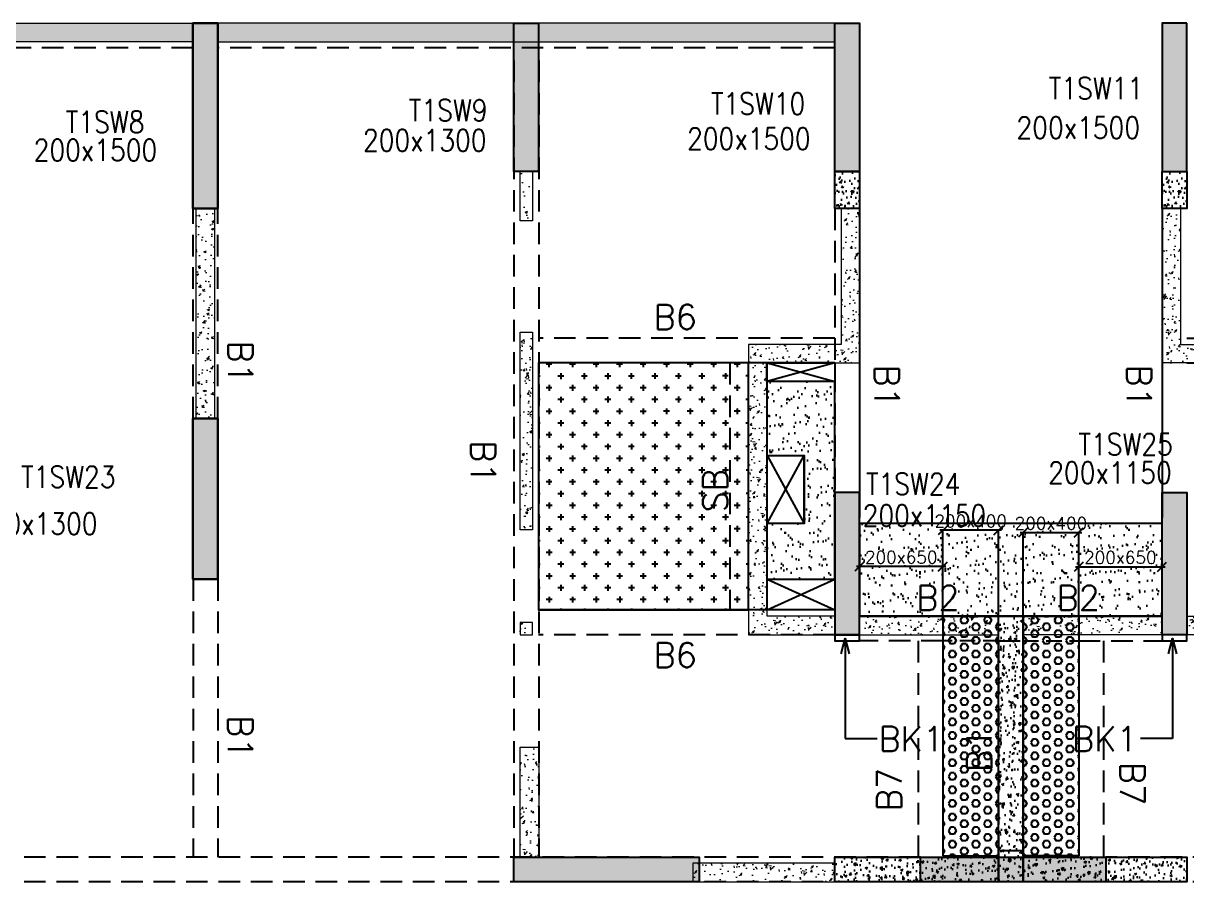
# Model space of a CAD drawing. Header units: millimetres. Extents: x 1078357 to 2594950, y -4969473 to -4636555.
# Drawn here: x 1247072 to 1256497, y -4659484 to -4652534 of the extents above; entities that cross this region are included whole.
import ezdxf

# ---------------------------------------------------------------- set-up
doc = ezdxf.new("R2010")
doc.units = ezdxf.units.MM
doc.header["$PDMODE"] = 35
for name, pattern in [('CONTINOUS', [0]), ('HIDDEN', [0.375, 0.25, -0.125]), ('New Retail block$0$CONTINOUS', [0])]:
    doc.linetypes.add(name, pattern=pattern)
doc.layers.get('0').update_dxf_attribs({"lineweight": 0})
doc.layers.get('Defpoints').update_dxf_attribs({"lineweight": 0})
for name, color, linetype, lineweight in [('A-_ANOTDIMA_D-', 6, 'Continuous', 13), ('COL. NO.', 30, 'Continuous', 25), ('COL. SIZE', 7, 'Continuous', 25), ('DIM', 9, 'Continuous', 25), ('HATCH', 8, 'Continuous', 30), ('RCC UPSTAND', 43, 'Continuous', 30), ('S-NON STR RCC WALL', 8, 'Continuous', 0)]:
    doc.layers.add(name, color=color, linetype=linetype, lineweight=lineweight)
for name, color, linetype in [('B-200x325', 201, 'HIDDEN'), ('B-200x375', 41, 'HIDDEN'), ('B-200x400', 44, 'HIDDEN'), ('B-200x650', 241, 'HIDDEN'), ('B-300xSLAB THK.', 151, 'Continuous'), ('BK1-200x650', 241, 'HIDDEN'), ('DC BEAM NO.', 7, 'Continuous'), ('DROP SLAB', 8, 'Continuous'), ('NON STR. RCC WALL', 6, 'Continuous'), ('S-COLUMN_SHEAR WALL', 1, 'Continuous'), ('S-PROJECTION', 54, 'New Retail block$0$CONTINOUS'), ('SLAB FOLD', 8, 'Continuous'), ('UP TO 10FRS', 30, 'Continuous')]:
    doc.layers.add(name, color=color, linetype=linetype)
doc.styles.add('Roman', font='romans')
doc.styles.add('ROMANS', font='romans.shx', dxfattribs={"width": 0.85})
doc.dimstyles.new('HARESH', dxfattribs={"dimtxt": 150, "dimasz": 75, "dimexe": 0, "dimexo": 0, "dimgap": 25, "dimtad": 1, "dimdec": 0, "dimdsep": 46, "dimtxsty": 'Roman', "dimblk": 'OBLIQUE', "dimcen": 225, "dimdle": 25, "dimclrd": 2, "dimclre": 2, "dimclrt": 7, "dimadec": 8, "dimazin": 1, "dimtfac": 1, "dimtdec": 0, "dimtmove": 0, "dimatfit": 0, "dimfxl": 1, "dimlwd": -1, "dimlwe": -1, "dimarcsym": 0})
pattern_1 = [(50, (-5109198.82, 23483864.79), (182.184669, -15.93908554), [19.05, -209.55]), (355, (-5109198.82, 23483864.79), (-35.2434214, 191.0568452), [15.24, -167.6405842]), (100.4514447, (-5109183.63, 23483863.46), (146.9412471, 175.1177519), [16.1900088, -178.0902446]), (46.1842, (-5109198.82, 23483915.59), (271.0790409, -42.042328), [28.575, -314.325]), (96.6355576, (-5109176.23, 23483912.08), (237.404134, 247.4261246), [24.2850231, -267.1356082]), (351.1841512, (-5109198.82, 23483915.6), (237.404134, 247.4261246), [22.859967, -251.459732]), (21, (-5109173.42, 23483902.89), (151.6143913, -102.2651982), [19.05, -209.55]), (326, (-5109173.42, 23483902.89), (61.8020283, 184.1879661), [15.24, -167.64]), (71.451445, (-5109160.78, 23483894.36), (213.4164193, 81.9227689), [16.1900088, -178.0899376]), (37.5, (-5109198.816, 23483864.786), (3.08860325, 84.55503887), [0, -165.608, 0, -170.18, 0, -168.275]), (7.5, (-5109198.82, 23483864.79), (66.8196625, 100.18057482), [0, -97.028, 0, -161.798, 0, -64.135]), (327.5, (-5109255.46, 23483864.786), (135.59059517, -5.728744), [0, -63.5, 0, -198.12, 0, -262.89]), (317.5, (-5109280.86, 23483864.79), (148.1291814, 25.42649103), [0, -82.55, 0, -131.572, 0, -186.69])]
pattern_2 = [(50, (-6206423.53, 28167883.97), (182.184669, -15.93908554), [19.05, -209.55]), (355, (-6206423.53, 28167883.97), (-35.2434214, 191.0568452), [15.24, -167.6405842]), (100.4514447, (-6206408.35, 28167882.64), (146.9412471, 175.1177519), [16.1900088, -178.0902446]), (46.1842, (-6206423.53, 28167934.77), (271.0790409, -42.042328), [28.575, -314.325]), (96.6355576, (-6206400.94, 28167931.27), (237.404134, 247.4261246), [24.2850231, -267.1356082]), (351.1841512, (-6206423.53, 28167934.77), (237.404134, 247.4261246), [22.859967, -251.459732]), (21, (-6206398.13, 28167922.07), (151.6143913, -102.2651982), [19.05, -209.55]), (326, (-6206398.13, 28167922.07), (61.8020283, 184.1879661), [15.24, -167.64]), (71.451445, (-6206385.5, 28167913.55), (213.4164193, 81.9227689), [16.1900088, -178.0899376]), (37.5, (-6206423.53, 28167883.97), (3.08860325, 84.55503887), [0, -165.608, 0, -170.18, 0, -168.275]), (7.5, (-6206423.53, 28167883.97), (66.8196625, 100.18057482), [0, -97.028, 0, -161.798, 0, -64.135]), (327.5, (-6206480.174, 28167883.97), (135.59059517, -5.72874399), [0, -63.5, 0, -198.12, 0, -262.89]), (317.5, (-6206505.57, 28167883.97), (148.1291814, 25.42649103), [0, -82.55, 0, -131.572, 0, -186.69])]
pattern_3 = [(230, (3792391.18, -7867484.39), (-143.4520365, 12.550427), [15, -165]), (175, (3792391.18, -7867484.39), (27.7502667, -150.438427), [12, -132]), (280.4514445, (3792379.23, -7867483.34), (-115.7017693, -137.887998), [12.7480384, -140.2284224]), (226.1842, (3792391.18, -7867524.39), (-213.448266, 33.103856), [22.5, -247.5]), (276.6356355, (3792373.4, -7867521.63), (-186.932389, -194.82372), [19.122068, -210.342752]), (171.184164, (3792391.18, -7867524.39), (-186.932389, -194.82372), [18, -198]), (201, (3792371.18, -7867514.39), (-119.3814104, 80.523778), [15, -165]), (146, (3792371.18, -7867514.39), (-48.6630664, -145.030009), [12, -132]), (251.4514447, (3792361.23, -7867507.68), (-168.0444753, -64.5062306), [12.748038, -140.2284224]), (217.5, (3792391.18, -7867484.386), (-2.43197106, -66.57877077), [0, -130.4, 0, -134, 0, -132.5]), (187.5, (3792391.18, -7867484.386), (-52.6139075, -78.8823424), [0, -76.4, 0, -127.4, 0, -50.5]), (147.5, (3792435.78, -7867484.386), (-106.7644872, 4.51097435), [0, -50, 0, -156, 0, -207]), (137.5, (3792455.78, -7867484.39), (-116.6372339, -20.0209965), [0, -65, 0, -103.6, 0, -147])]
pattern_4 = [(180, (1232896.74, -4470529.36), (-7e-15, -54.992613), [31.75, -63.5]), (300, (1232896.74, -4470529.36), (47.625, 27.496307), [31.75, -63.5]), (240, (1232864.99, -4470529.36), (47.625, -27.496307), [31.75, -63.5])]

# ---------------------------------------------------------------- blocks, each defined once
blk = doc.blocks.new('_Oblique')
at = {"color": 0, "linetype": 'ByBlock', "lineweight": -2}
blk.add_line((-0.5, -0.5), (0.5, 0.5), dxfattribs=at)
blk = doc.blocks.new('*D1238')
at = {"layer": 'Defpoints', "color": 0, "ltscale": 700, "transparency": 16777216}
for p in [(1254521.2, -4656639.3), (1254521.2, -4657334.4, 0), (1254971.3, -4657334.4, 0)]:
    blk.add_point(p, dxfattribs=at)
at = {"layer": 'DIM', "color": 2, "ltscale": 700, "transparency": 16777216}
for p, q in [((1254996.3, -4656639.3), (1254496.2, -4656639.3)), ((1254521.2, -4657334.4), (1254521.2, -4656639.3)), ((1254971.3, -4657334.4), (1254971.3, -4656639.3))]:
    blk.add_line(p, q, dxfattribs=at)
at = {"layer": 'DIM', "color": 2, "ltscale": 700, "transparency": 16777216, "xscale": 75, "yscale": 75, "zscale": 75, "rotation": 180}
blk.add_blockref('_Oblique', (1254521.2, -4656639.3), dxfattribs=at)
at = {"layer": 'DIM', "color": 2, "ltscale": 700, "transparency": 16777216, "xscale": 75, "yscale": 75, "zscale": 75}
blk.add_blockref('_Oblique', (1254971.3, -4656639.3), dxfattribs=at)
at = {"layer": 'DIM', "color": 7, "ltscale": 700, "transparency": 16777216, "insert": (1254746.3, -4656564.3), "char_height": 150, "attachment_point": 5, "style": 'Roman'}
blk.add_mtext('{\\H0.666667x;200x400}', dxfattribs=at)
blk = doc.blocks.new('*D1239')
at = {"layer": 'Defpoints', "color": 0, "ltscale": 700, "transparency": 16777216}
for p in [(1253846.6, -4656932.3), (1253846.6, -4657334.3, 0), (1254521.2, -4657334.4, 0)]:
    blk.add_point(p, dxfattribs=at)
at = {"layer": 'DIM', "color": 2, "ltscale": 700, "transparency": 16777216}
for p, q in [((1254546.2, -4656932.3), (1253821.6, -4656932.3)), ((1253846.6, -4657334.3), (1253846.6, -4656932.3)), ((1254521.2, -4657334.4), (1254521.2, -4656932.3))]:
    blk.add_line(p, q, dxfattribs=at)
at = {"layer": 'DIM', "color": 2, "ltscale": 700, "transparency": 16777216, "xscale": 75, "yscale": 75, "zscale": 75, "rotation": 180}
blk.add_blockref('_Oblique', (1253846.6, -4656932.3), dxfattribs=at)
at = {"layer": 'DIM', "color": 2, "ltscale": 700, "transparency": 16777216, "xscale": 75, "yscale": 75, "zscale": 75}
blk.add_blockref('_Oblique', (1254521.2, -4656932.3), dxfattribs=at)
at = {"layer": 'DIM', "color": 7, "ltscale": 700, "transparency": 16777216, "insert": (1254183.9, -4656857.3), "char_height": 150, "attachment_point": 5, "style": 'Roman'}
blk.add_mtext('{\\H0.666667x;200x650}', dxfattribs=at)
blk = doc.blocks.new('*D1240')
at = {"layer": 'Defpoints', "color": 0, "ltscale": 700, "transparency": 16777216}
for p in [(1255621.5, -4656657.6), (1255171.4, -4657334.4, 0), (1255621.5, -4657334.3, 0)]:
    blk.add_point(p, dxfattribs=at)
at = {"layer": 'DIM', "color": 2, "ltscale": 700, "transparency": 16777216}
for p, q in [((1255146.4, -4656657.6), (1255646.5, -4656657.6)), ((1255171.4, -4657334.4), (1255171.4, -4656657.6)), ((1255621.5, -4657334.3), (1255621.5, -4656657.6))]:
    blk.add_line(p, q, dxfattribs=at)
at = {"layer": 'DIM', "color": 2, "ltscale": 700, "transparency": 16777216, "xscale": 75, "yscale": 75, "zscale": 75, "rotation": 180}
blk.add_blockref('_Oblique', (1255171.4, -4656657.6), dxfattribs=at)
at = {"layer": 'DIM', "color": 2, "ltscale": 700, "transparency": 16777216, "xscale": 75, "yscale": 75, "zscale": 75}
blk.add_blockref('_Oblique', (1255621.5, -4656657.6), dxfattribs=at)
at = {"layer": 'DIM', "color": 7, "ltscale": 700, "transparency": 16777216, "insert": (1255396.4, -4656582.6), "char_height": 150, "attachment_point": 5, "style": 'Roman'}
blk.add_mtext('{\\H0.666667x;200x400}', dxfattribs=at)
blk = doc.blocks.new('*D1241')
at = {"layer": 'Defpoints', "color": 0, "ltscale": 700, "transparency": 16777216}
for p in [(1256296.4, -4656934.3), (1255621.5, -4657334.3, 0), (1256296.4, -4657334.4, 0)]:
    blk.add_point(p, dxfattribs=at)
at = {"layer": 'DIM', "color": 2, "ltscale": 700, "transparency": 16777216}
for p, q in [((1255596.5, -4656934.3), (1256321.4, -4656934.3)), ((1255621.5, -4657334.3), (1255621.5, -4656934.3)), ((1256296.4, -4657334.4), (1256296.4, -4656934.3))]:
    blk.add_line(p, q, dxfattribs=at)
at = {"layer": 'DIM', "color": 2, "ltscale": 700, "transparency": 16777216, "xscale": 75, "yscale": 75, "zscale": 75, "rotation": 180}
blk.add_blockref('_Oblique', (1255621.5, -4656934.3), dxfattribs=at)
at = {"layer": 'DIM', "color": 2, "ltscale": 700, "transparency": 16777216, "xscale": 75, "yscale": 75, "zscale": 75}
blk.add_blockref('_Oblique', (1256296.4, -4656934.3), dxfattribs=at)
at = {"layer": 'DIM', "color": 7, "ltscale": 700, "transparency": 16777216, "insert": (1255958.9, -4656859.3), "char_height": 150, "attachment_point": 5, "style": 'Roman'}
blk.add_mtext('{\\H0.666667x;200x650}', dxfattribs=at)
blk = doc.blocks.new('G$CD63B60BD')
at = {"layer": 'COL. NO.', "linetype": 'Continuous', "style": 'ROMANS', "width": 0.85}
for s, p in [('T1SW11', (25182.1, 15285.8, -320.4)), ('T1SW9', (19998.6, 15108.5, -323.1)), ('T1SW10', (22445.4, 15162.1, -320.4)), ('T1SW8', (17218.7, 15013.4, -320.4)), ('T1SW25', (25422.3, 12404.1, -320.4)), ('T1SW23', (16857.3, 12140.3, -320.4)), ('T1SW24', (23701.3, 12082.3, -320.4))]:
    blk.add_text(s, height=175, dxfattribs=at).set_placement(p)
at = {"layer": 'COL. SIZE', "linetype": 'Continuous', "style": 'ROMANS', "width": 0.85}
for s, p in [('200x1500', (24921.1, 14967.4, -320.4)), ('200x1300', (19627.1, 14864.7, -323.1)), ('200x1500', (22252.8, 14877.6, -320.4)), ('200x1500', (16959.4, 14785.6, -320.4)), ('200x1150', (25177.8, 12173.6, -320.4)), ('200x1150', (23675.2, 11827.3, -320.4)), ('200x1300', (16475.4, 11760.5, -320.4))]:
    blk.add_text(s, height=175, dxfattribs=at).set_placement(p)

msp = doc.modelspace()

# ---------------------------------------------------------------- hatches: boundary and pattern name
at = {"layer": 'DROP SLAB'}
h = msp.add_hatch(dxfattribs=at)
h.set_pattern_fill('CROSS', color=8, scale=15, angle=0.03079)
h.set_pattern_definition([(180.03079016, (-2034220.15, 9385172.05), (-95.1987999, -95.3011726), [47.625, -142.875]), (270.03079016, (-2034243.98, 9385195.85), (95.3011726, -95.1987999), [47.625, -142.875])])
h.paths.add_polyline_path([(1252946.5, -4655284.7), (1251246.6, -4655284.7), (1251246.6, -4657284.4), (1252946.5, -4657284.4)])
at = {"layer": 'HATCH'}
h = msp.add_hatch(dxfattribs=at)
h.set_pattern_fill('AR-SAND', color=8, scale=3, angle=0.02985)
h.set_pattern_definition([(37.47015413, (-3778387.02, 18703074.26), (-4.72361136, 146.8264517), [0, -115.824, 0, -129.54, 0, -123.825]), (7.4701541, (-3778387.02, 18703074.26), (134.9689868, 214.9772528), [0, -62.484, 0, -104.394, 0, -40.005]), (327.4701541, (-3778480.74, 18703074.31), (237.2979035, 0.3075449), [0, -38.1, 0, -137.16, 0, -179.07]), (317.4701541, (-3778480.74, 18703074.3), (229.1017424, 66.759465), [0, -19.05, 0, -89.916, 0, -102.87])])
h.paths.add_polyline_path([(1253646, -4655434.4), (1253096, -4655434.4), (1253096, -4656034.4), (1253396, -4656034.4), (1253396, -4656584.4), (1253096, -4656584.3), (1253096, -4657034.4), (1253646, -4657034.4)])
h = msp.add_hatch(dxfattribs=at)
h.set_pattern_fill('AR-SAND', color=8, scale=3, angle=179.97015)
h.set_pattern_definition([(37.4701541, (-2715011.37, 14019055.06), (-4.72361136, 146.8264517), [0, -115.824, 0, -129.54, 0, -123.825]), (7.4701541, (-2715011.37, 14019055.06), (134.9689868, 214.9772528), [0, -62.484, 0, -104.394, 0, -40.005]), (327.4701541, (-2715105.1, 14019055.11), (237.2979035, 0.3075449), [0, -38.1, 0, -137.16, 0, -179.07]), (317.4701541, (-2715105.1, 14019055.1), (229.1017424, 66.759465), [0, -19.05, 0, -89.916, 0, -102.87])])
h.paths.add_polyline_path([(1256296.6, -4656584.3), (1253846.6, -4656584.3), (1253846.9, -4657334.3), (1256296.9, -4657334.3)])
h = msp.add_hatch(dxfattribs=at)
h.set_pattern_fill('AR-SAND', color=8, scale=3, angle=179.97015)
h.set_pattern_definition([(37.4701541, (-2715011.69, 14019055.07), (-4.72361136, 146.8264517), [0, -115.824, 0, -129.54, 0, -123.825]), (7.4701541, (-2715011.7, 14019055.07), (134.9689868, 214.9772528), [0, -62.484, 0, -104.394, 0, -40.005]), (327.4701541, (-2715105.42, 14019055.12), (237.2979035, 0.3075449), [0, -38.1, 0, -137.16, 0, -179.07]), (317.4701541, (-2715105.42, 14019055.12), (229.1017424, 66.759465), [0, -19.05, 0, -89.916, 0, -102.87])])
h.paths.add_polyline_path([(1256296.6, -4656584.3), (1253846.6, -4656584.3), (1253846.6, -4657334.4), (1256296.6, -4657334.4)])
at = {"layer": 'RCC UPSTAND'}
h = msp.add_hatch(dxfattribs=at)
h.set_pattern_fill('AR-CONC', color=8, scale=20, angle=90)
h.set_pattern_definition([(140, (-1954353.44, -7192478.88), (12.550427, 143.4520365), [15, -165]), (85, (-1954353.44, -7192478.88), (-150.438427, -27.7502667), [12, -132]), (190.4514445, (-1954352.39, -7192466.93), (-137.887998, 115.7017693), [12.7480384, -140.2284224]), (136.1842, (-1954393.44, -7192478.88), (33.103856, 213.448266), [22.5, -247.5]), (186.6356355, (-1954390.68, -7192461.1), (-194.82372, 186.932389), [19.122068, -210.342752]), (81.184164, (-1954393.44, -7192478.88), (-194.82372, 186.932389), [18, -198]), (111, (-1954383.44, -7192458.88), (80.523778, 119.3814104), [15, -165]), (56, (-1954383.44, -7192458.88), (-145.030009, 48.6630664), [12, -132]), (161.4514447, (-1954376.73, -7192448.94), (-64.5062306, 168.0444753), [12.748038, -140.2284224]), (127.5, (-1954353.436, -7192478.884), (-66.57877077, 2.43197106), [0, -130.4, 0, -134, 0, -132.5]), (97.5, (-1954353.436, -7192478.884), (-78.8823424, 52.6139075), [0, -76.4, 0, -127.4, 0, -50.5]), (57.5, (-1954353.436, -7192523.484), (4.51097435, 106.7644872), [0, -50, 0, -156, 0, -207]), (47.5, (-1954353.44, -7192543.48), (-20.0209965, 116.6372339), [0, -65, 0, -103.6, 0, -147])])
h.paths.add_polyline_path([(1253846.6, -4653734.4), (1253846.6, -4654034.4), (1253646.7, -4654034.4), (1253646.7, -4653734.4)])
h = msp.add_hatch(dxfattribs=at)
h.set_pattern_fill('AR-CONC', color=8, scale=20, angle=90)
h.set_pattern_definition([(140, (-1951703.44, -7192478.89), (12.550427, 143.4520365), [15, -165]), (85, (-1951703.44, -7192478.89), (-150.438427, -27.7502667), [12, -132]), (190.4514445, (-1951702.39, -7192466.93), (-137.887998, 115.7017693), [12.7480384, -140.2284224]), (136.1842, (-1951743.44, -7192478.89), (33.103856, 213.448266), [22.5, -247.5]), (186.6356355, (-1951740.68, -7192461.1), (-194.82372, 186.932389), [19.122068, -210.342752]), (81.184164, (-1951743.44, -7192478.89), (-194.82372, 186.932389), [18, -198]), (111, (-1951733.44, -7192458.89), (80.523778, 119.3814104), [15, -165]), (56, (-1951733.44, -7192458.89), (-145.030009, 48.6630664), [12, -132]), (161.4514447, (-1951726.73, -7192448.94), (-64.5062306, 168.0444753), [12.748038, -140.2284224]), (127.5, (-1951703.436, -7192478.89), (-66.57877077, 2.43197106), [0, -130.4, 0, -134, 0, -132.5]), (97.5, (-1951703.436, -7192478.89), (-78.8823424, 52.6139075), [0, -76.4, 0, -127.4, 0, -50.5]), (57.5, (-1951703.436, -7192523.49), (4.51097435, 106.7644872), [0, -50, 0, -156, 0, -207]), (47.5, (-1951703.44, -7192543.49), (-20.0209965, 116.6372339), [0, -65, 0, -103.6, 0, -147])])
h.paths.add_polyline_path([(1256496.6, -4653734.4), (1256496.6, -4654034.4), (1256296.7, -4654034.4), (1256296.7, -4653734.4)])
h = msp.add_hatch(dxfattribs=at)
h.set_pattern_fill('AR-CONC', color=8, scale=20, angle=180)
h.set_pattern_definition([(230, (3792391.18, -7867484.39), (-143.4520365, 12.550427), [15, -165]), (175, (3792391.18, -7867484.39), (27.7502667, -150.438427), [12, -132]), (280.4514445, (3792379.23, -7867483.34), (-115.7017693, -137.887998), [12.7480384, -140.2284224]), (226.1842, (3792391.18, -7867524.39), (-213.448266, 33.103856), [22.5, -247.5]), (276.6356355, (3792373.4, -7867521.63), (-186.932389, -194.82372), [19.122068, -210.342752]), (171.184164, (3792391.18, -7867524.39), (-186.932389, -194.82372), [18, -198]), (201, (3792371.18, -7867514.39), (-119.3814104, 80.523778), [15, -165]), (146, (3792371.18, -7867514.39), (-48.6630664, -145.030009), [12, -132]), (251.4514447, (3792361.23, -7867507.68), (-168.0444753, -64.5062306), [12.748038, -140.2284224]), (217.5, (3792391.18, -7867484.386), (-2.43197106, -66.57877077), [0, -130.4, 0, -134, 0, -132.5]), (187.5, (3792391.18, -7867484.386), (-52.6139075, -78.8823424), [0, -76.4, 0, -127.4, 0, -50.5]), (147.5, (3792435.78, -7867484.386), (-106.7644872, 4.51097435), [0, -50, 0, -156, 0, -207]), (137.5, (3792455.78, -7867484.39), (-116.6372339, -20.0209965), [0, -65, 0, -103.6, 0, -147])])
h.paths.add_polyline_path([(1254971.7, -4657334.4), (1255171.7, -4657334.4), (1255171.7, -4659484.4), (1254971.7, -4659484.4)])
h = msp.add_hatch(dxfattribs=at)
h.set_pattern_fill('AR-CONC', color=8, scale=20, angle=180)
h.set_pattern_definition(pattern_3)
h.paths.add_polyline_path([(1253646.7, -4659284.4), (1254971.7, -4659284.4), (1254971.7, -4659484.3), (1253646.7, -4659484.3)])
h = msp.add_hatch(dxfattribs=at)
h.set_pattern_fill('AR-CONC', color=8, scale=20, angle=180)
h.set_pattern_definition(pattern_3)
h.paths.add_polyline_path([(1255171.7, -4659284.4), (1256496.7, -4659284.4), (1256496.7, -4659484.4), (1255171.7, -4659484.4)])
at = {"layer": 'S-COLUMN_SHEAR WALL', "lineweight": 25, "extrusion": (1.00316e-06, 1.91639e-11, 1)}
h = msp.add_hatch(color=1, dxfattribs=at)
h.dxf.hatch_style = 1
h.paths.add_polyline_path([(1248646.7, -4652534.4), (1248446.7, -4652534.4), (1248446.7, -4654034.4), (1248646.7, -4654034.4)])
at = {"layer": 'S-COLUMN_SHEAR WALL', "lineweight": 25, "extrusion": (-1.00316e-06, 2.11765e-11, 1)}
h = msp.add_hatch(color=1, dxfattribs=at)
h.dxf.hatch_style = 1
h.paths.add_polyline_path([(1248446.7, -4652534.4), (1248646.7, -4652534.4), (1248646.7, -4654034.4), (1248446.7, -4654034.4)])
at = {"layer": 'S-COLUMN_SHEAR WALL', "lineweight": 25}
h = msp.add_hatch(color=1, dxfattribs=at)
h.dxf.hatch_style = 1
h.paths.add_polyline_path([(1251046.7, -4653734.4), (1251246.7, -4653734.4), (1251246.7, -4652534.4), (1251046.7, -4652534.4)])
at = {"layer": 'S-COLUMN_SHEAR WALL', "lineweight": 25, "extrusion": (-1.00316e-06, 2.11765e-11, 1)}
h = msp.add_hatch(color=1, dxfattribs=at)
h.dxf.hatch_style = 1
h.paths.add_polyline_path([(1253646.7, -4652534.4), (1253846.7, -4652534.4), (1253846.7, -4653734.4), (1253646.7, -4653734.4)])
at = {"layer": 'S-COLUMN_SHEAR WALL', "lineweight": 25, "extrusion": (1.00316e-06, 1.91639e-11, 1)}
h = msp.add_hatch(color=1, dxfattribs=at)
h.dxf.hatch_style = 1
h.paths.add_polyline_path([(1256496.7, -4652534.4), (1256296.7, -4652534.4), (1256296.7, -4653734.4), (1256496.7, -4653734.4)])
h = msp.add_hatch(color=1, dxfattribs=at)
h.dxf.hatch_style = 1
h.paths.add_polyline_path([(1248646.7, -4657034.4), (1248446.7, -4657034.4), (1248446.7, -4655734.4), (1248646.7, -4655734.4)])
at = {"layer": 'S-COLUMN_SHEAR WALL', "lineweight": 25, "extrusion": (-1.00316e-06, 2.11765e-11, 1)}
h = msp.add_hatch(color=1, dxfattribs=at)
h.dxf.hatch_style = 1
h.paths.add_polyline_path([(1248446.7, -4657034.4), (1248646.7, -4657034.4), (1248646.7, -4655734.4), (1248446.7, -4655734.4)])
h = msp.add_hatch(color=1, dxfattribs=at)
h.dxf.hatch_style = 1
h.paths.add_polyline_path([(1253646.7, -4657484.4), (1253846.7, -4657484.4), (1253846.7, -4656334.4), (1253646.7, -4656334.4)])
at = {"layer": 'S-COLUMN_SHEAR WALL', "lineweight": 25, "extrusion": (1.00316e-06, 1.91639e-11, 1)}
h = msp.add_hatch(color=1, dxfattribs=at)
h.dxf.hatch_style = 1
h.paths.add_polyline_path([(1256496.7, -4657484.4), (1256296.7, -4657484.4), (1256296.7, -4656334.4), (1256496.7, -4656334.4)])
at = {"layer": 'S-COLUMN_SHEAR WALL', "lineweight": 25}
h = msp.add_hatch(color=1, dxfattribs=at)
h.dxf.hatch_style = 1
h.paths.add_polyline_path([(1251046.7, -4659284.4), (1252546.7, -4659284.4), (1252546.7, -4659484.4), (1251046.7, -4659484.4)])
at = {"layer": 'S-NON STR RCC WALL'}
h = msp.add_hatch(dxfattribs=at)
h.set_pattern_fill('AR-CONC', color=256, angle=180)
h.set_pattern_definition(pattern_2)
h.paths.add_polyline_path([(1243449.8, -4652534.4), (1248446.9, -4652534.4), (1248446.9, -4652684.4), (1243449.8, -4652684.4)])
h = msp.add_hatch(dxfattribs=at)
h.set_pattern_fill('AR-CONC', color=256)
h.set_pattern_definition(pattern_2)
h.paths.add_polyline_path([(1253643.9, -4652534.4), (1248646.9, -4652534.4), (1248646.9, -4652684.4), (1253643.9, -4652684.4)])
h = msp.add_hatch(dxfattribs=at)
h.set_pattern_fill('AR-CONC', color=256, angle=180)
h.set_pattern_definition([(50, (1251159.9, -4520415.37), (182.18467, -15.93909), [19.05, -209.55]), (355, (1251159.9, -4520415.37), (-35.24342, 191.05685), [15.24, -167.64058]), (100.45144, (1251175.08, -4520416.7), (146.94125, 175.11775), [16.19, -178.09024]), (46.1842, (1251159.9, -4520364.57), (271.07904, -42.04233), [28.575, -314.325]), (96.63556, (1251182.5, -4520368.08), (237.40413, 247.4261), [24.285, -267.1356]), (351.18415, (1251159.9, -4520364.57), (237.40413, 247.4261), [22.85997, -251.45973]), (21, (1251185.3, -4520377.27), (151.61439, -102.2652), [19.05, -209.55]), (326, (1251185.3, -4520377.27), (61.80203, 184.18797), [15.24, -167.64]), (71.45144, (1251197.94, -4520385.8), (213.41642, 81.92277), [16.19, -178.08994]), (37.5, (1251159.9, -4520415.374), (3.088603, 84.55504), [0, -165.608, 0, -170.18, 0, -168.275]), (7.5, (1251159.9, -4520415.37), (66.81966, 100.180575), [0, -97.028, 0, -161.798, 0, -64.135]), (327.5, (1251103.26, -4520415.374), (135.590595, -5.728744), [0, -63.5, 0, -198.12, 0, -262.89]), (317.5, (1251077.86, -4520415.37), (148.12918, 25.42649), [0, -82.55, 0, -131.572, 0, -186.69])])
h.paths.add_polyline_path([(1251096.9, -4653734.4), (1251196.9, -4653734.4), (1251196.9, -4654134.4), (1251096.9, -4654134.4)])
at = {"layer": 'S-NON STR RCC WALL', "ltscale": 700}
h = msp.add_hatch(dxfattribs=at)
h.set_pattern_fill('AR-CONC', color=256)
h.set_pattern_definition([(50, (115355.57, 163887.39), (182.184669, -15.9390855), [19.05, -209.55]), (355, (115355.57, 163887.39), (-35.2434214, 191.056845), [15.24, -167.640584]), (100.4514447, (115370.75, 163886.06), (146.941247, 175.117752), [16.190009, -178.0902446]), (46.1842, (115355.57, 163938.19), (271.079041, -42.042328), [28.575, -314.325]), (96.6355576, (115378.16, 163934.68), (237.404134, 247.426125), [24.285023, -267.135608]), (351.184151, (115355.57, 163938.2), (237.404134, 247.426125), [22.859967, -251.459732]), (21, (115380.97, 163925.49), (151.6143913, -102.265198), [19.05, -209.55]), (326, (115380.97, 163925.49), (61.802028, 184.187966), [15.24, -167.64]), (71.451445, (115393.6, 163916.96), (213.416419, 81.922769), [16.190009, -178.0899376]), (37.5, (115355.567, 163887.39), (3.08860325, 84.5550389), [0, -165.608, 0, -170.18, 0, -168.275]), (7.5, (115355.57, 163887.39), (66.8196625, 100.1805748), [0, -97.028, 0, -161.798, 0, -64.135]), (327.5, (115298.925, 163887.39), (135.5905952, -5.728744), [0, -63.5, 0, -198.12, 0, -262.89]), (317.5, (115273.52, 163887.39), (148.1291814, 25.426491), [0, -82.55, 0, -131.572, 0, -186.69])])
h.paths.add_polyline_path([(1248471.9, -4654034.3), (1248621.9, -4654034.3), (1248621.9, -4655734.3), (1248471.9, -4655734.3)])
at = {"layer": 'S-NON STR RCC WALL'}
h = msp.add_hatch(dxfattribs=at)
h.set_pattern_fill('AR-CONC', color=256)
h.set_pattern_definition(pattern_1)
h.paths.add_polyline_path([(1252946.9, -4655134.4), (1252946.9, -4657484.4), (1253646.9, -4657484.4), (1253646.9, -4657334.4), (1253096.9, -4657334.4), (1253096.9, -4655284.4), (1253846.9, -4655284.4), (1253846.9, -4654034.3), (1253696.9, -4654034.3), (1253696.9, -4655134.4)])
h = msp.add_hatch(dxfattribs=at)
h.set_pattern_fill('AR-CONC', color=256, angle=180)
h.set_pattern_definition(pattern_1)
h.paths.add_polyline_path([(1257196.9, -4655134.4), (1257196.9, -4657484.4), (1256496.9, -4657484.4), (1256496.9, -4657334.4), (1257046.9, -4657334.4), (1257046.9, -4655284.4), (1256296.9, -4655284.4), (1256296.9, -4654034.3), (1256446.9, -4654034.3), (1256446.9, -4655134.4)])
h = msp.add_hatch(dxfattribs=at)
h.set_pattern_fill('AR-CONC', color=256, angle=180)
h.set_pattern_definition([(50, (2348384.62, -9204434.56), (182.184669, -15.9390855), [19.05, -209.55]), (355, (2348384.62, -9204434.56), (-35.2434214, 191.056845), [15.24, -167.640584]), (100.4514447, (2348399.8, -9204435.89), (146.941247, 175.117752), [16.190009, -178.0902446]), (46.1842, (2348384.62, -9204383.76), (271.079041, -42.042328), [28.575, -314.325]), (96.6355576, (2348407.2, -9204387.26), (237.404134, 247.426125), [24.285023, -267.135608]), (351.184151, (2348384.62, -9204383.76), (237.404134, 247.426125), [22.859967, -251.459732]), (21, (2348410.02, -9204396.46), (151.6143913, -102.265198), [19.05, -209.55]), (326, (2348410.02, -9204396.46), (61.802028, 184.187966), [15.24, -167.64]), (71.451445, (2348422.65, -9204404.98), (213.416419, 81.922769), [16.190009, -178.0899376]), (37.5, (2348384.62, -9204434.56), (3.08860325, 84.5550389), [0, -165.608, 0, -170.18, 0, -168.275]), (7.5, (2348384.62, -9204434.56), (66.8196625, 100.1805748), [0, -97.028, 0, -161.798, 0, -64.135]), (327.5, (2348327.976, -9204434.56), (135.5905952, -5.728744), [0, -63.5, 0, -198.12, 0, -262.89]), (317.5, (2348302.58, -9204434.56), (148.1291814, 25.426491), [0, -82.55, 0, -131.572, 0, -186.69])])
h.paths.add_polyline_path([(1251096.9, -4655034.4), (1251196.9, -4655034.4), (1251196.9, -4656634.4), (1251096.9, -4656634.4)])
h = msp.add_hatch(dxfattribs=at)
h.set_pattern_fill('AR-CONC', color=256, angle=180)
h.set_pattern_definition([(50, (2348371.4, -9205799.23), (182.184669, -15.9390855), [19.05, -209.55]), (355, (2348371.4, -9205799.23), (-35.2434214, 191.056845), [15.24, -167.640584]), (100.4514447, (2348386.59, -9205800.55), (146.941247, 175.117752), [16.190009, -178.0902446]), (46.1842, (2348371.4, -9205748.43), (271.079041, -42.042328), [28.575, -314.325]), (96.6355576, (2348394, -9205751.93), (237.404134, 247.426125), [24.285023, -267.135608]), (351.184151, (2348371.4, -9205748.43), (237.404134, 247.426125), [22.859967, -251.459732]), (21, (2348396.8, -9205761.13), (151.6143913, -102.265198), [19.05, -209.55]), (326, (2348396.8, -9205761.13), (61.802028, 184.187966), [15.24, -167.64]), (71.451445, (2348409.44, -9205769.65), (213.416419, 81.922769), [16.190009, -178.0899376]), (37.5, (2348371.404, -9205799.226), (3.08860325, 84.5550389), [0, -165.608, 0, -170.18, 0, -168.275]), (7.5, (2348371.4, -9205799.23), (66.8196625, 100.1805748), [0, -97.028, 0, -161.798, 0, -64.135]), (327.5, (2348314.76, -9205799.226), (135.5905952, -5.728744), [0, -63.5, 0, -198.12, 0, -262.89]), (317.5, (2348289.36, -9205799.23), (148.1291814, 25.426491), [0, -82.55, 0, -131.572, 0, -186.69])])
h.paths.add_polyline_path([(1251096.9, -4657484.4), (1251196.9, -4657484.4), (1251196.9, -4657384.4), (1251096.9, -4657384.4)])
h = msp.add_hatch(dxfattribs=at)
h.set_pattern_fill('AR-CONC', color=256)
h.set_pattern_definition(pattern_1)
h.paths.add_polyline_path([(1254971.9, -4657334.4), (1253846.9, -4657334.4), (1253846.9, -4657484.4), (1254971.9, -4657484.4)])
h = msp.add_hatch(dxfattribs=at)
h.set_pattern_fill('AR-CONC', color=256, angle=180)
h.set_pattern_definition(pattern_1)
h.paths.add_polyline_path([(1255171.9, -4657334.4), (1256296.9, -4657334.4), (1256296.9, -4657484.4), (1255171.9, -4657484.4)])
h = msp.add_hatch(dxfattribs=at)
h.set_pattern_fill('AR-CONC', color=256, angle=180)
h.set_pattern_definition([(50, (-6200438.28, 28167883.97), (182.184669, -15.93908554), [19.05, -209.55]), (355, (-6200438.28, 28167883.97), (-35.2434214, 191.0568452), [15.24, -167.6405842]), (100.4514447, (-6200423.1, 28167882.64), (146.9412471, 175.1177519), [16.1900088, -178.0902446]), (46.1842, (-6200438.28, 28167934.77), (271.0790409, -42.042328), [28.575, -314.325]), (96.6355576, (-6200415.7, 28167931.26), (237.404134, 247.4261246), [24.2850231, -267.1356082]), (351.1841512, (-6200438.28, 28167934.77), (237.404134, 247.4261246), [22.859967, -251.459732]), (21, (-6200412.88, 28167922.07), (151.6143913, -102.2651982), [19.05, -209.55]), (326, (-6200412.88, 28167922.07), (61.8020283, 184.1879661), [15.24, -167.64]), (71.451445, (-6200400.24, 28167913.54), (213.4164193, 81.9227689), [16.1900088, -178.0899376]), (37.5, (-6200438.28, 28167883.966), (3.08860325, 84.55503887), [0, -165.608, 0, -170.18, 0, -168.275]), (7.5, (-6200438.28, 28167883.97), (66.8196625, 100.18057482), [0, -97.028, 0, -161.798, 0, -64.135]), (327.5, (-6200494.92, 28167883.966), (135.59059517, -5.72874399), [0, -63.5, 0, -198.12, 0, -262.89]), (317.5, (-6200520.32, 28167883.97), (148.1291814, 25.42649103), [0, -82.55, 0, -131.572, 0, -186.69])])
h.paths.add_polyline_path([(1251096.9, -4658394.4), (1251246.9, -4658394.4), (1251246.9, -4659284.3), (1251096.9, -4659284.3)])
h = msp.add_hatch(dxfattribs=at)
h.set_pattern_fill('AR-CONC', color=256)
h.set_pattern_definition([(50, (-5109198.82, 23483864.79), (182.184669, -15.93908554), [19.05, -209.55]), (355, (-5109198.82, 23483864.79), (-35.2434214, 191.0568452), [15.24, -167.6405842]), (100.4514447, (-5109183.63, 23483863.46), (146.9412471, 175.1177519), [16.1900088, -178.0902446]), (46.1842, (-5109198.82, 23483915.59), (271.0790409, -42.042328), [28.575, -314.325]), (96.6355576, (-5109176.23, 23483912.08), (237.404134, 247.4261246), [24.2850231, -267.1356082]), (351.1841512, (-5109198.82, 23483915.6), (237.404134, 247.4261246), [22.859967, -251.459732]), (21, (-5109173.42, 23483902.89), (151.6143913, -102.2651982), [19.05, -209.55]), (326, (-5109173.42, 23483902.89), (61.8020283, 184.1879661), [15.24, -167.64]), (71.451445, (-5109160.78, 23483894.36), (213.4164193, 81.9227689), [16.1900088, -178.0899376]), (37.5, (-5109198.816, 23483864.786), (3.08860325, 84.55503887), [0, -165.608, 0, -170.18, 0, -168.275]), (7.5, (-5109198.82, 23483864.79), (66.8196625, 100.18057482), [0, -97.028, 0, -161.798, 0, -64.135]), (327.5, (-5109255.46, 23483864.786), (135.59059517, -5.728744), [0, -63.5, 0, -198.12, 0, -262.89]), (317.5, (-5109280.86, 23483864.79), (148.1291814, 25.42649103), [0, -82.55, 0, -131.572, 0, -186.69])])
h.paths.add_polyline_path([(1253646.9, -4659334.4), (1252496.9, -4659334.4), (1252496.9, -4659484.4), (1253646.9, -4659484.4)])
at = {"layer": 'SLAB FOLD', "ltscale": 1000}
h = msp.add_hatch(dxfattribs=at)
h.set_pattern_fill('HEX', color=8, scale=10, angle=180)
h.set_pattern_definition(pattern_4)
h.paths.add_polyline_path([(1254971.7, -4659273.8), (1254521.7, -4659273.8), (1254521.7, -4657334.4), (1254971.7, -4657334.4)])
h = msp.add_hatch(dxfattribs=at)
h.set_pattern_fill('HEX', color=8, scale=10, angle=180)
h.set_pattern_definition(pattern_4)
h.paths.add_polyline_path([(1255172.1, -4659273.8), (1255622.1, -4659273.8), (1255622.1, -4657334.4), (1255172.1, -4657334.4)])
at = {"layer": 'UP TO 10FRS', "lineweight": 25}
h = msp.add_hatch(color=256, dxfattribs=at)
h.dxf.hatch_style = 1
h.paths.add_polyline_path([(1255840.3, -4659284.4), (1255840.3, -4659484.4), (1254340.3, -4659484.4), (1254340.3, -4659284.4)])

# ---------------------------------------------------------------- linework, layer by layer
at = {"layer": 'B-200x325', "ltscale": 700}
for p, q in [((1253646.6, -4655084.7, 0), (1251246.6, -4655084.6, 0)), ((1256496.5, -4655084.6, 0), (1258896.5, -4655084.6, 0)), ((1253646.4, -4657484.5, 0), (1251246.6, -4657484.4, 0))]:
    msp.add_line(p, q, dxfattribs=at)
at = {"layer": 'B-200x325', "linetype": 'Continuous', "ltscale": 700}
for p, q in [((1253646.6, -4655284.7, 0), (1251246.6, -4655284.6, 0)), ((1256496.5, -4655284.6, 0), (1258896.5, -4655284.6, 0)), ((1253646.4, -4657284.5, 0), (1251246.6, -4657284.4, 0))]:
    msp.add_line(p, q, dxfattribs=at)
at = {"layer": 'B-200x375', "ltscale": 700}
for p, q in [((1254321.4, -4657534.4, 0), (1254321.4, -4659284.4, 0)), ((1255821.7, -4657534.4, 0), (1255821.7, -4659284.4, 0))]:
    msp.add_line(p, q, dxfattribs=at)
at = {"layer": 'B-200x375', "linetype": 'Continuous', "ltscale": 700}
for p, q in [((1254521.4, -4657534.4, 0), (1254521.4, -4659273.7, 0)), ((1255621.7, -4657534.4, 0), (1255621.7, -4659273.7, 0))]:
    msp.add_line(p, q, dxfattribs=at)
at = {"layer": 'B-200x400', "linetype": 'Continuous', "ltscale": 500}
for p, q in [((1254971.4, -4657334.3, 0), (1254521.3, -4657334.3, 0)), ((1255621.5, -4657334.3, 0), (1255171.4, -4657334.3, 0))]:
    msp.add_line(p, q, dxfattribs=at)
at = {"layer": 'B-200x400', "linetype": 'HIDDEN', "ltscale": 500}
for p, q in [((1254971.4, -4657534.3, 0), (1254521.3, -4657534.3, 0)), ((1255171.4, -4657534.3, 0), (1255621.5, -4657534.3, 0))]:
    msp.add_line(p, q, dxfattribs=at)
at = {"layer": 'B-200x650', "linetype": 'HIDDEN', "ltscale": 700}
for p, q in [((1248446.9, -4652734.4, 0), (1243446.9, -4652734.4, 0)), ((1253646.9, -4652734.4, 0), (1248646.9, -4652734.4, 0)), ((1251046.9, -4652834.4, 0), (1251046.9, -4659284.3, 0)), ((1251246.9, -4652834.4, 0), (1251246.9, -4659284.3, 0)), ((1248446.9, -4655734.3, 0), (1248446.9, -4654034.3, 0)), ((1248646.9, -4655734.3, 0), (1248646.9, -4654034.3, 0)), ((1253646.9, -4654034.3, 0), (1253646.9, -4656534.4, 0)), ((1248446.9, -4657034.4, 0), (1248446.9, -4659284.3, 0)), ((1248646.9, -4657034.4, 0), (1248646.9, -4659284.3, 0)), ((1254521.3, -4657534.3, 0), (1253846.6, -4657534.4, 0)), ((1254971.9, -4657534.3, 0), (1254971.9, -4659284.3, 0)), ((1255171.9, -4657534.3, 0), (1255171.9, -4659284.3, 0)), ((1255621.7, -4657534.4, 0), (1256296.6, -4657534.4, 0)), ((1254340.3, -4659284.3, 0), (1243446.9, -4659284.3, 0)), ((1266696.9, -4659284.3, 0), (1255840.3, -4659284.3, 0)), ((1254340.3, -4659484.3, 0), (1243446.9, -4659484.3, 0)), ((1266696.9, -4659484.3, 0), (1255840.3, -4659484.3, 0))]:
    msp.add_line(p, q, dxfattribs=at)
at = {"layer": 'B-200x650', "linetype": 'CONTINOUS', "ltscale": 700}
for p, q in [((1253846.9, -4654034.3, 0), (1253846.9, -4656534.4, 0)), ((1256296.9, -4654034.3, 0), (1256296.9, -4656534.4, 0)), ((1254521.3, -4657334.3, 0), (1253846.6, -4657334.4, 0)), ((1256296.9, -4657334.3, 0), (1253846.9, -4657334.3, 0)), ((1255621.6, -4657334.4, 0), (1256296.8, -4657334.4, 0))]:
    msp.add_line(p, q, dxfattribs=at)
at = {"layer": 'B-200x650', "linetype": 'HIDDEN', "ltscale": 700, "elevation": 0}
msp.add_lwpolyline([(1254971.6, -4657534.6), (1255171.6, -4657534.6), (1255171.6, -4659234.4), (1254971.6, -4659234.4)], close=True, dxfattribs=at)
at = {"layer": 'B-300xSLAB THK.', "linetype": 'HIDDEN', "ltscale": 700}
msp.add_line((1252796.3, -4655284.7, 0), (1252796.3, -4657284.5, 0), dxfattribs=at)
at = {"layer": 'B-300xSLAB THK.', "linetype": 'ByBlock', "ltscale": 700}
msp.add_line((1253096.3, -4655284.7, 0), (1253096.3, -4657284.5, 0), dxfattribs=at)
at = {"layer": 'BK1-200x650', "linetype": 'Continuous', "ltscale": 700, "elevation": 0}
for points in [[(1253846.9, -4657484.4), (1253646.9, -4657484.4), (1253646.9, -4657534.6), (1253846.9, -4657534.6)], [(1256496.9, -4657484.4), (1256296.9, -4657484.4), (1256296.9, -4657534.6), (1256496.9, -4657534.6)]]:
    msp.add_lwpolyline(points, close=True, dxfattribs=at)
at = {"layer": 'DROP SLAB', "color": 3, "linetype": 'CONTINOUS', "ltscale": 500}
for p, q in [((1253646.3, -4655284.4, 0), (1253096.3, -4655434.4, 0)), ((1253097.1, -4655284.7, 0), (1253646.3, -4655434.4, 0)), ((1253096.6, -4656034.4, 0), (1253396.6, -4656584.4, 0)), ((1253096.6, -4656584.4, 0), (1253396.6, -4656034.4, 0)), ((1253096.8, -4657034.4, 0), (1253646.6, -4657284.5, 0)), ((1253096.8, -4657284.5, 0), (1253646.8, -4657034.4, 0))]:
    msp.add_line(p, q, dxfattribs=at)
at = {"layer": 'DROP SLAB', "color": 3, "linetype": 'CONTINOUS', "ltscale": 500, "elevation": 0}
for points in [[(1252946.5, -4655284.7), (1251246.6, -4655284.7), (1251246.6, -4657284.4), (1252946.5, -4657284.4)], [(1253096.3, -4655284.7), (1253646.3, -4655284.7), (1253646.3, -4655434.4), (1253096.3, -4655434.4)], [(1253096.6, -4656034.4), (1253396.6, -4656034.4), (1253396.6, -4656584.4), (1253096.6, -4656584.4)], [(1253096.8, -4657034.4), (1253646.6, -4657034.4), (1253646.6, -4657284.5), (1253096.8, -4657284.5)]]:
    msp.add_lwpolyline(points, close=True, dxfattribs=at)
at = {"layer": 'NON STR. RCC WALL', "elevation": 0}
for points in [[(1253846.6, -4653734.4), (1253846.6, -4654034.4), (1253646.7, -4654034.4), (1253646.7, -4653734.4)], [(1256496.6, -4653734.4), (1256496.6, -4654034.4), (1256296.7, -4654034.4), (1256296.7, -4653734.4)], [(1254971.7, -4657334.4), (1255171.7, -4657334.4), (1255171.7, -4659484.4), (1254971.7, -4659484.4)], [(1253646.7, -4659284.4), (1254971.7, -4659284.4), (1254971.7, -4659484.3), (1253646.7, -4659484.3)], [(1255171.7, -4659284.4), (1256496.7, -4659284.4), (1256496.7, -4659484.4), (1255171.7, -4659484.4)]]:
    msp.add_lwpolyline(points, close=True, dxfattribs=at)
at = {"layer": 'S-COLUMN_SHEAR WALL', "color": 1, "lineweight": 25, "extrusion": (1.00316e-06, 1.91639e-11, 1)}
for points, elevation in [([(1248646.7, -4652534.4), (1248446.7, -4652534.4), (1248446.7, -4654034.4), (1248646.7, -4654034.4)], 1.2), ([(1256496.7, -4652534.4), (1256296.7, -4652534.4), (1256296.7, -4653734.3), (1256496.7, -4653734.3)], 1.3), ([(1248646.7, -4657034.4), (1248446.7, -4657034.4), (1248446.7, -4655734.4), (1248646.7, -4655734.4)], 1.3), ([(1256496.7, -4657484.4), (1256296.7, -4657484.4), (1256296.7, -4656334.4), (1256496.7, -4656334.4)], 1.3)]:
    msp.add_lwpolyline(points, close=True, dxfattribs=dict(at, elevation=elevation))
at = {"layer": 'S-COLUMN_SHEAR WALL', "color": 1, "lineweight": 25, "extrusion": (-1.00316e-06, 2.11765e-11, 1), "elevation": -1.3}
for points in [[(1248446.7, -4652534.4), (1248646.7, -4652534.4), (1248646.7, -4654034.4), (1248446.7, -4654034.4)], [(1253646.7, -4652534.4), (1253846.7, -4652534.4), (1253846.7, -4653734.3), (1253646.7, -4653734.3)], [(1248446.7, -4657034.4), (1248646.7, -4657034.4), (1248646.7, -4655734.4), (1248446.7, -4655734.4)], [(1253646.7, -4657484.4), (1253846.7, -4657484.4), (1253846.7, -4656334.4), (1253646.7, -4656334.4)]]:
    msp.add_lwpolyline(points, close=True, dxfattribs=at)
at = {"layer": 'S-COLUMN_SHEAR WALL', "color": 1, "lineweight": 25, "elevation": 0}
for points in [[(1251046.7, -4652534.4), (1251246.7, -4652534.4), (1251246.7, -4653734.5), (1251046.7, -4653734.5)], [(1251046.7, -4659284.4), (1252546.7, -4659284.4), (1252546.7, -4659484.4), (1251046.7, -4659484.4)]]:
    msp.add_lwpolyline(points, close=True, dxfattribs=at)
at = {"layer": 'S-NON STR RCC WALL', "elevation": 0}
for points in [[(1243449.8, -4652534.4), (1248446.9, -4652534.4), (1248446.9, -4652684.4), (1243449.8, -4652684.4)], [(1253643.9, -4652534.4), (1248646.9, -4652534.4), (1248646.9, -4652684.4), (1253643.9, -4652684.4)], [(1251096.9, -4653734.4), (1251196.9, -4653734.4), (1251196.9, -4654134.4), (1251096.9, -4654134.4)], [(1252946.9, -4655134.4), (1252946.9, -4657484.4), (1253646.9, -4657484.4), (1253646.9, -4657334.4), (1253096.9, -4657334.4), (1253096.9, -4655284.4), (1253846.9, -4655284.4), (1253846.9, -4654034.3), (1253696.9, -4654034.3), (1253696.9, -4655134.4)], [(1257196.9, -4655134.4), (1257196.9, -4657484.4), (1256496.9, -4657484.4), (1256496.9, -4657334.4), (1257046.9, -4657334.4), (1257046.9, -4655284.4), (1256296.9, -4655284.4), (1256296.9, -4654034.3), (1256446.9, -4654034.3), (1256446.9, -4655134.4)], [(1254971.9, -4657334.4), (1253846.9, -4657334.4), (1253846.9, -4657484.4), (1254971.9, -4657484.4)], [(1255171.9, -4657334.4), (1256296.9, -4657334.4), (1256296.9, -4657484.4), (1255171.9, -4657484.4)]]:
    msp.add_lwpolyline(points, close=True, dxfattribs=at)
at = {"layer": 'S-NON STR RCC WALL', "ltscale": 700, "elevation": 0}
for points in [[(1248471.9, -4654034.3), (1248621.9, -4654034.3), (1248621.9, -4655734.3), (1248471.9, -4655734.3)], [(1251096.9, -4655034.4), (1251196.9, -4655034.4), (1251196.9, -4656634.4), (1251096.9, -4656634.4)], [(1251096.9, -4657484.4), (1251196.9, -4657484.4), (1251196.9, -4657384.4), (1251096.9, -4657384.4)], [(1251096.9, -4658394.4), (1251246.9, -4658394.4), (1251246.9, -4659284.3), (1251096.9, -4659284.3)], [(1253646.9, -4659334.4), (1252496.9, -4659334.4), (1252496.9, -4659484.4), (1253646.9, -4659484.4)]]:
    msp.add_lwpolyline(points, close=True, dxfattribs=at)
at = {"layer": 'S-PROJECTION', "elevation": 0}
msp.add_lwpolyline([(1256296.6, -4656584.3), (1253846.6, -4656584.3), (1253846.9, -4657334.3), (1256296.9, -4657334.3)], close=True, dxfattribs=at)
at = {"layer": 'SLAB FOLD', "color": 8, "ltscale": 1000, "elevation": 0}
msp.add_lwpolyline([(1253646, -4655434.4), (1253096, -4655434.4), (1253096, -4656034.4), (1253396, -4656034.4), (1253396, -4656584.4), (1253096, -4656584.3), (1253096, -4657034.4), (1253646, -4657034.4), (1253646, -4655434.4)], dxfattribs=at)
for points in [[(1254521.6, -4659273.8), (1254971.6, -4659273.8), (1254971.6, -4657334.4), (1254521.6, -4657334.4)], [(1255621.9, -4659273.8), (1255171.8, -4659273.8), (1255171.8, -4657334.4), (1255621.9, -4657334.4)]]:
    msp.add_lwpolyline(points, close=True, dxfattribs=at)
at = {"layer": 'UP TO 10FRS', "lineweight": 25, "elevation": 0}
msp.add_lwpolyline([(1255840.3, -4659284.4), (1255840.3, -4659484.4), (1254340.3, -4659484.4), (1254340.3, -4659284.4)], close=True, dxfattribs=at)

# ---------------------------------------------------------------- block references
at = {"layer": 'A-_ANOTDIMA_D-', "color": 2, "ltscale": 700}
msp.add_blockref('G$CD63B60BD', (1230196.7, -4668434.4, 0), dxfattribs=at)

# ---------------------------------------------------------------- texts
at = {"layer": 'B-200x325', "linetype": 'Continuous', "ltscale": 700, "style": 'ROMANS'}
for p in [(1252177, -4655012.5, -2.7), (1252177, -4657749.7, -2.7)]:
    msp.add_text('B6', height=200, rotation=0.00055, dxfattribs=at).set_placement(p)
at = {"layer": 'B-200x375', "linetype": 'Continuous', "ltscale": 700, "style": 'ROMANS'}
for rotation, p in [(90.00094, (1254186.6, -4658914, -2.7)), (269.99866, (1255956.5, -4658514, -2.7))]:
    msp.add_text('B7', height=200, rotation=rotation, dxfattribs=at).set_placement(p)
at = {"layer": 'B-200x650', "linetype": 'HIDDEN', "ltscale": 500, "style": 'ROMANS'}
for p in [(1248730.8, -4655102.2, -2.7), (1253968.1, -4655296.5, -2.7), (1256010.8, -4655296.5, -2.7), (1250697.5, -4655909.3, -2.7), (1248730.1, -4658136.3, -2.7)]:
    msp.add_text('B1', height=200, rotation=269.99906, dxfattribs=at).set_placement(p)
at = {"layer": 'B-200x650', "linetype": 'HIDDEN', "ltscale": 700, "style": 'ROMANS'}
msp.add_text('B1', height=200, rotation=90.00094, dxfattribs=at).set_placement((1254914.5, -4658597.5, -2.7))
at = {"layer": 'B-300xSLAB THK.', "linetype": 'Continuous', "ltscale": 700, "style": 'ROMANS'}
msp.add_text('SB', height=200, rotation=90.00094, dxfattribs=at).set_placement((1252777.3, -4656494.9, -2.7))
at = {"layer": 'BK1-200x650', "linetype": 'Continuous', "ltscale": 700, "style": 'ROMANS'}
for rotation, p in [(359.99906, (1254000, -4658428.3, -2.7)), (0.00094, (1255568, -4658428.3, -2.7))]:
    msp.add_text('BK1', height=200, rotation=rotation, dxfattribs=at).set_placement(p)
at = {"layer": 'DC BEAM NO.', "linetype": 'Continuous', "ltscale": 500, "style": 'ROMANS'}
for p in [(1254304.7, -4657287.2, -2.7), (1255441.4, -4657287.2, -2.7)]:
    msp.add_text('B2', height=200, dxfattribs=at).set_placement(p)

# ---------------------------------------------------------------- dimensions: what is measured, and where the dimension line sits
at = {"layer": 'DIM', "ltscale": 700}
for base, p1, p2, picture, middle in [((1254521.2, -4656639.3, 0), (1254971.3, -4657334.4, 0), (1254521.2, -4657334.4, 0), '*D1238', (1254746.3, -4656639.3, 0)), ((1255621.5, -4656657.6, 0), (1255171.4, -4657334.4, 0), (1255621.5, -4657334.3, 0), '*D1240', (1255396.4, -4656657.6, 0))]:
    dim = msp.add_linear_dim(base=base, p1=p1, p2=p2, text='{\\H0.666667x;200x400}', dimstyle='HARESH', override={"dimtxsty": 'Roman'}, dxfattribs=at)
    dim.commit()
    dim.dimension.update_dxf_attribs({"geometry": picture, "text_midpoint": middle, "dimtype": 160})
for base, p1, p2, picture, middle in [((1253846.6, -4656932.3, 0), (1254521.2, -4657334.4, 0), (1253846.6, -4657334.3, 0), '*D1239', (1254183.9, -4656857.3, 0)), ((1256296.4, -4656934.3, 0), (1255621.5, -4657334.3, 0), (1256296.4, -4657334.4, 0), '*D1241', (1255958.9, -4656859.3, 0))]:
    dim = msp.add_linear_dim(base=base, p1=p1, p2=p2, text='{\\H0.666667x;200x650}', dimstyle='HARESH', override={"dimtxsty": 'Roman', "dimtmove": 1}, dxfattribs=at)
    dim.commit()
    dim.dimension.update_dxf_attribs({"geometry": picture, "text_midpoint": middle})

# ---------------------------------------------------------------- leaders
at = {"layer": 'BK1-200x650', "linetype": 'Continuous', "ltscale": 700}
for points in [[(1253730.5, -4657514.7, 0), (1253730.5, -4658326.1, 0), (1253989.3, -4658326.1, 0)], [(1256380.5, -4657514.7, 0), (1256380.5, -4658326.1, 0), (1256121.6, -4658326.1, 0)]]:
    msp.add_leader(points, dimstyle='HARESH', override={"dimasz": 125, "dimgap": 25, "dimtad": 0, "dimldrblk": 'Open30'}, dxfattribs=at)

doc.saveas('drawing.dxf')
